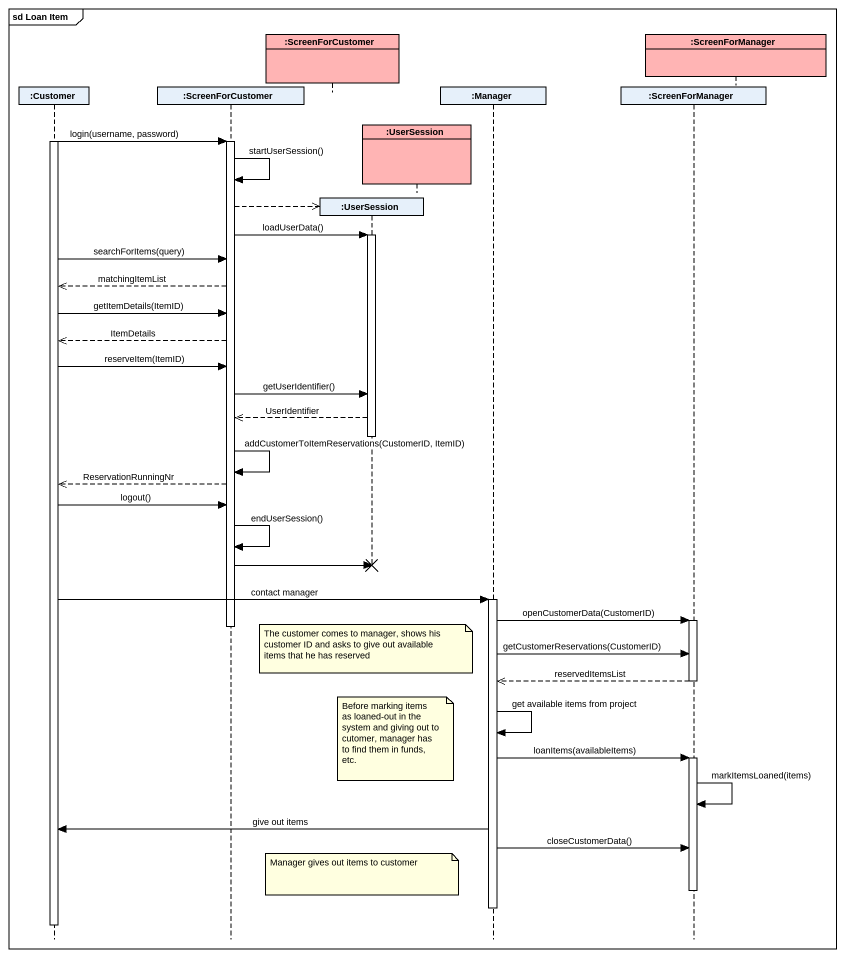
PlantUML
@startuml
mainframe sd Loan Item
hide footbox
participant ":Customer" as Customer
participant ":ScreenForCustomer" as ScreenForCustomer
participant ":ScreenForCustomer" as ScreenForCustomer_2 #FFB4B4
participant ":UserSession" as UserSession
participant ":UserSession" as UserSession_2 #FFB4B4
participant ":Manager" as Manager
participant ":ScreenForManager" as ScreenForManager
participant ":ScreenForManager" as ScreenForManager_2 #FFB4B4

activate Customer
Customer -> ScreenForCustomer : login(username, password)
activate ScreenForCustomer
ScreenForCustomer -> ScreenForCustomer : startUserSession()
ScreenForCustomer -->> UserSession **
ScreenForCustomer -> UserSession : loadUserData()
activate UserSession
Customer -> ScreenForCustomer : searchForItems(query)
ScreenForCustomer -->> Customer : matchingItemList
Customer -> ScreenForCustomer : getItemDetails(ItemID)
ScreenForCustomer -->> Customer : ItemDetails
Customer -> ScreenForCustomer : reserveItem(ItemID)
ScreenForCustomer -> UserSession : getUserIdentifier()
UserSession -->> ScreenForCustomer : UserIdentifier
deactivate UserSession
ScreenForCustomer -> ScreenForCustomer : addCustomerToItemReservations(CustomerID, ItemID)
ScreenForCustomer -->> Customer : ReservationRunningNr
Customer -> ScreenForCustomer : logout()
ScreenForCustomer -> ScreenForCustomer : endUserSession()
ScreenForCustomer -> UserSession !!
Customer -> Manager : contact manager
activate Manager
Manager -> ScreenForManager : openCustomerData(CustomerID)
activate ScreenForManager
deactivate ScreenForCustomer
note over UserSession : The customer comes to manager, shows his customer ID and asks to give out available items that he has reserved
Manager -> ScreenForManager : getCustomerReservations(CustomerID)
ScreenForManager -->> Manager : reservedItemsList
deactivate ScreenForManager
Manager -> Manager : get available items from project
note over UserSession_2 : Before marking items as loaned-out in the system and giving out to cutomer, manager has to find them in funds, etc.
Manager -> ScreenForManager : loanItems(availableItems)
activate ScreenForManager
ScreenForManager -> ScreenForManager : markItemsLoaned(items)
Manager -> Customer : give out items
Manager -> ScreenForManager : closeCustomerData()
note over UserSession : Manager gives out items to customer
deactivate ScreenForManager
deactivate Manager
deactivate Customer
@enduml
